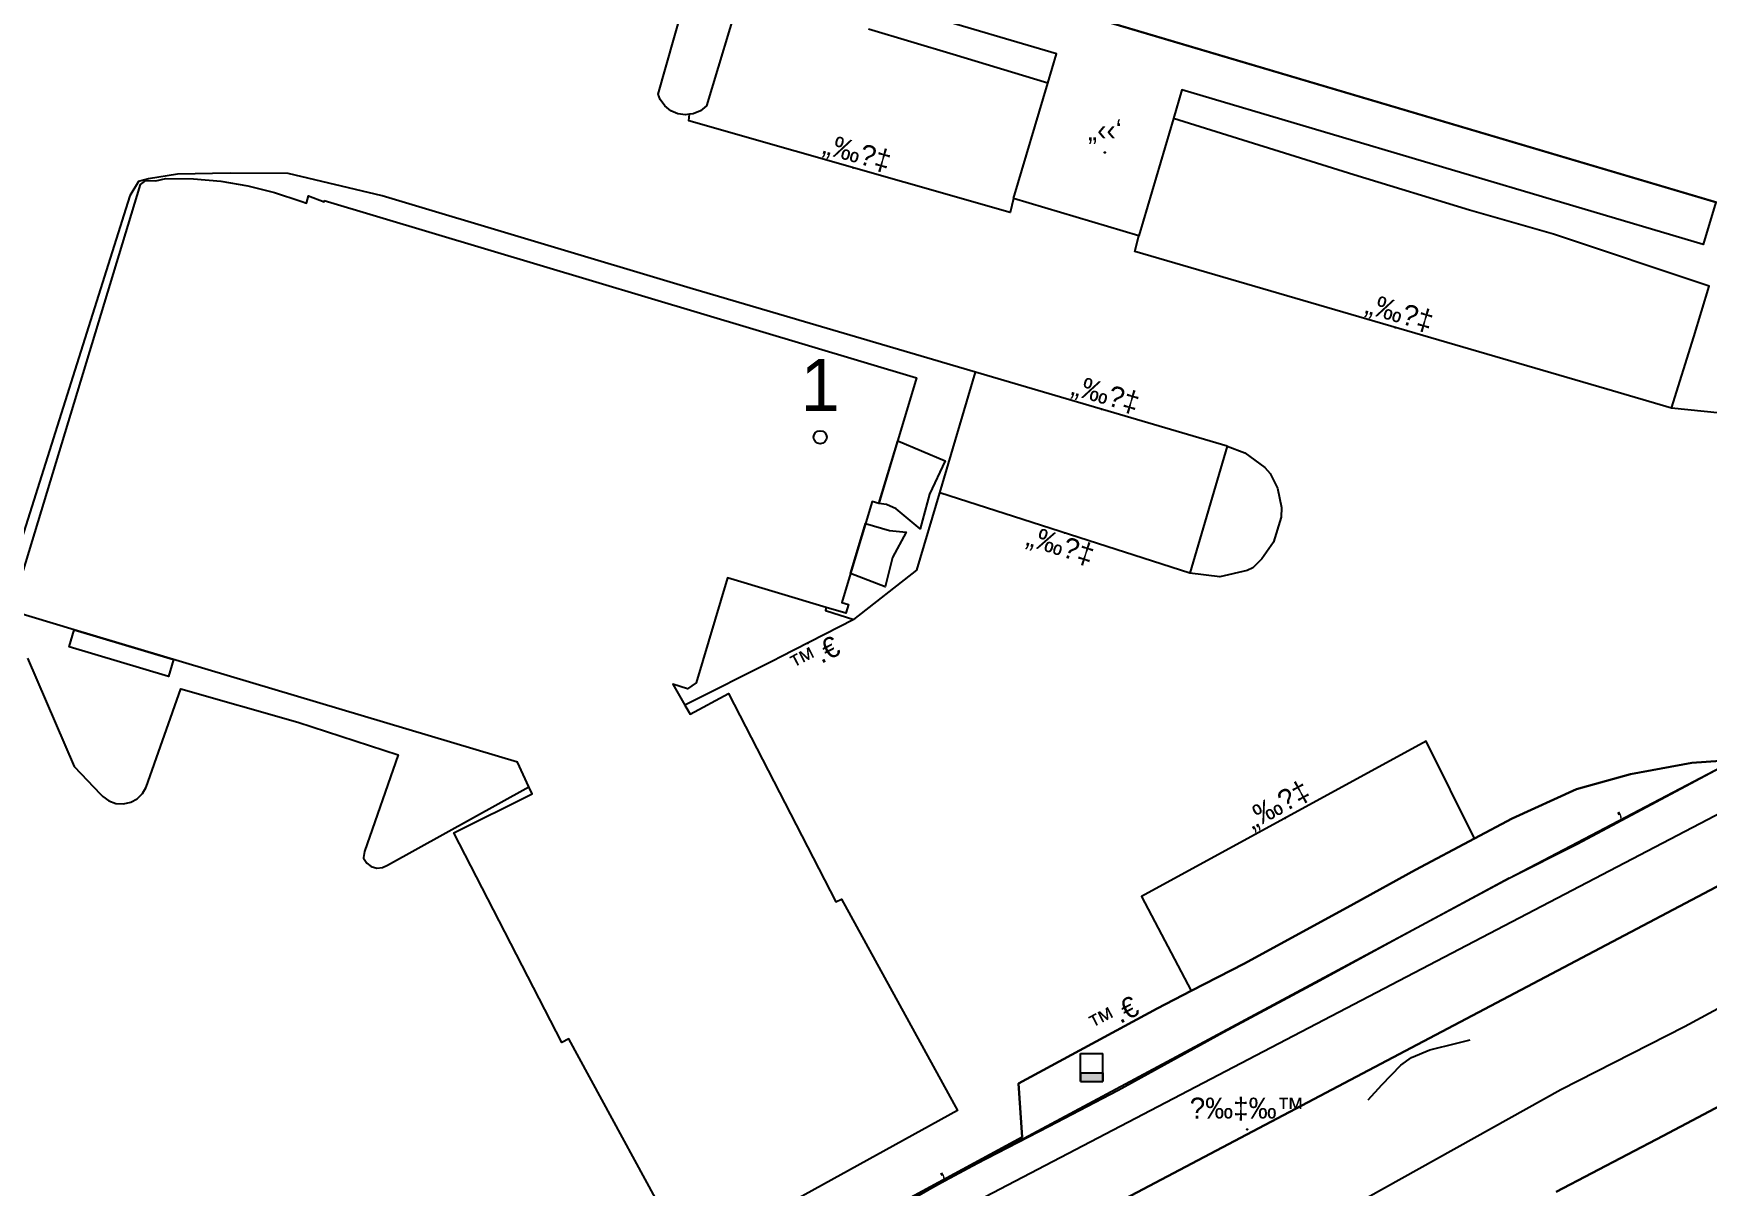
# Model space of a CAD drawing. Header units: metres. Extents: x 218299 to 220222, y 572714 to 574340.
# Drawn here: x 219679.5 to 219743.6, y 573611 to 573655.2 of the extents above; entities that cross this region are included whole.
import ezdxf
from ezdxf.enums import TextEntityAlignment as Align

# ---------------------------------------------------------------- set-up
doc = ezdxf.new("R2010")
doc.units = ezdxf.units.M
doc.header["$MEASUREMENT"] = 0
for name, color, linetype in [('1602', 44, 'Continuous'), ('1603', 44, 'Continuous'), ('6011', 10, 'Continuous'), ('A_POINTS', 2, 'Continuous'), ('M2200', 253, 'Continuous'), ('M2207', 253, 'Continuous'), ('M2401', 7, 'Continuous'), ('M2404', 7, 'Continuous'), ('M2408', 253, 'Continuous'), ('M2430', 253, 'Continuous'), ('M2601', 253, 'Continuous'), ('M2602', 253, 'Continuous'), ('M2802', 253, 'Continuous'), ('M5235', 253, 'Continuous')]:
    doc.layers.add(name, color=color, linetype=linetype)
doc.styles.add('HEBTXT', font='HEBTXT')
doc.styles.add('MAVAT_HEBTXT', font='HEBTXT')

# ---------------------------------------------------------------- blocks, each defined once
blk = doc.blocks.new('1603')
at = {"layer": 'A_POINTS'}
blk.add_circle((0, 0), 0.25, dxfattribs=at)
at = {"color": 0, "style": 'HEBTXT'}
blk.add_attdef('PARCEL_NUM', text='', height=2, dxfattribs=at).set_placement((0, 1), align=Align.CENTER)
at = {"color": 0, "style": 'HEBTXT', "flags": 1}
blk.add_attdef('LOT_NUM', text='', height=2, dxfattribs=at).set_placement((0, -2.5), align=Align.CENTER)
blk = doc.blocks.new('M2802')
blk.add_circle((0, 0), 0.025)
at = {"style": 'MAVAT_HEBTXT'}
blk.add_attdef('NAME', text='', height=0.8, dxfattribs=at).set_placement((0, 1.59), align=Align.MIDDLE)
blk = doc.blocks.new('M2404')
blk.add_circle((0, 0), 0.025)
at = {"style": 'MAVAT_HEBTXT'}
blk.add_attdef('NAME', text='', height=0.8, dxfattribs=at).set_placement((0, 1.59), align=Align.MIDDLE)
blk = doc.blocks.new('M2207')
blk.add_circle((0, 0), 0.025)
at = {"style": 'MAVAT_HEBTXT'}
blk.add_attdef('NAME', text='', height=0.8, dxfattribs=at).set_placement((0, 1.59), align=Align.MIDDLE)
blk = doc.blocks.new('M2430')
blk.add_circle((0, 0), 0.025)
at = {"style": 'MAVAT_HEBTXT'}
blk.add_attdef('NAME', text='', height=0.8, dxfattribs=at).set_placement((0, 1.25), align=Align.MIDDLE)
blk = doc.blocks.new('M2601')
blk.add_circle((0, 0), 0.025)
at = {"style": 'MAVAT_HEBTXT'}
blk.add_attdef('NAME', text='', height=0.8, dxfattribs=at).set_placement((0, 1.59), align=Align.MIDDLE)
blk = doc.blocks.new('*U89')
at = {"linetype": 'Continuous'}
for p, q in [((-0.85, 0), (-0.85, -0.66)), ((0.85, 0), (0.85, -0.66))]:
    blk.add_line(p, q, dxfattribs=at)
blk.add_solid([(-0.85, 0), (-0.85, -0.66), (0.85, -0.66)], dxfattribs=at)
at = {"linetype": 'Continuous', "extrusion": (0, 0, -1)}
blk.add_solid([(0.85, 0), (-0.85, 0), (-0.85, -0.66)], dxfattribs=at)
blk = doc.blocks.new('M5235')
for points in [[(-0.85, 1.47), (0.85, 1.47)], [(-0.85, -0.66), (-0.85, 1.47)], [(0.85, -0.66), (0.85, 1.47)], [(-0.85, 0), (0.85, 0)], [(-0.85, -0.66), (0.85, -0.66)]]:
    blk.add_lwpolyline(points)
at = {"linetype": 'Continuous'}
blk.add_blockref('*U89', (0, 0), dxfattribs=at)
at = {"style": 'MAVAT_HEBTXT', "flags": 1}
for tag, p in [('MARK', (0, 2.72)), ('HEIGHT', (0, -1.92)), ('NAME', (0, -4.48))]:
    blk.add_attdef(tag, text='', height=0.8, dxfattribs=at).set_placement(p, align=Align.MIDDLE)
blk = doc.blocks.new('111')
at = {"layer": 'M2200'}
blk.add_polyline3d([(219744.582, 573648.533, 595.807), (219708.965, 573659.095, 595.703), (219708.686, 573659.178, 595.702), (219711.496, 573668.515, 595.807), (219715.642, 573669.968, 595.807), (219735.023, 573664.135, 595.807), (219741.816, 573667.806, 595.807), (219741.816, 573667.806, 595.807), (219743.894, 573663.772, 595.807)], dxfattribs=at)
blk.add_polyline3d([(219690.661, 573648.792, 593.602), (219713.345, 573642.008, 593.707), (219711.904, 573637.189, 595.387), (219711.904, 573637.189, 595.387), (219711.642, 573637.268, 595.492), (219710.818, 573634.51, 595.492), (219710.487, 573633.405, 595.492), (219710.742, 573633.329, 595.492), (219710.64, 573632.989, 595.387), (219709.888, 573633.214, 595.405), (219706.105, 573634.345, 595.492), (219704.905, 573630.331, 595.387), (219704.573, 573630.104, 595.387), (219704.014, 573630.272, 595.387), (219704.47, 573629.475, 595.461), (219704.669, 573629.126, 595.492), (219706.138, 573629.923, 596.332), (219710.256, 573621.948, 597.277), (219710.47, 573622.053, 597.277), (219714.909, 573613.959, 597.382), (219704.605, 573608.282, 597.487), (219700.025, 573616.704, 596.122), (219699.756, 573616.567, 596.122), (219695.631, 573624.586, 596.122), (219698.629, 573626.075, 596.122), (219698.501, 573626.351, 595.597), (219698.501, 573626.351, 595.597), (219698.065, 573627.292, 593.812), (219681.094, 573632.358, 593.996), (219678.675, 573633.08, 594.022), (219683.625, 573649.398, 594.18), (219683.829, 573649.559, 594.18), (219684.215, 573649.543, 594.075), (219684.599, 573649.638, 594.075), (219685.653, 573649.622, 594.075), (219686.702, 573649.526, 594.075), (219687.742, 573649.351, 594.075), (219688.765, 573649.098, 594.075), (219689.766, 573648.768, 594.075), (219689.991, 573648.682, 594.075), (219690.059, 573648.97, 594.022), (219690.665, 573648.742, 594.075)], close=True, dxfattribs=at)
at = {"layer": 'M2207'}
for points in [[(219708.965, 573659.095, 594.18), (219743.94, 573648.724, 594.18), (219743.459, 573647.105, 594.075), (219723.505, 573653.022, 594.18), (219723.179, 573651.923, 594.035), (219721.85, 573647.441, 593.445), (219721.85, 573647.441, 593.445), (219717.059, 573648.861, 593.445), (219717.059, 573648.861, 593.445), (219718.371, 573653.285, 594.032), (219718.701, 573654.398, 594.18), (219708.471, 573657.431, 594.075)], [(219711.904, 573637.189, 592.5), (219712.622, 573639.589, 592.605), (219714.434, 573638.827, 592.29), (219713.838, 573637.553, 592.342), (219713.477, 573636.219, 592.447), (219712.561, 573636.985, 592.5), (219712.192, 573637.154, 592.5), (219712.187, 573637.158, 592.605)], [(219710.818, 573634.51, 592.71), (219711.392, 573636.432, 592.71), (219712.304, 573636.159, 592.552), (219712.947, 573636.09, 592.447), (219712.421, 573635.126, 592.5), (219712.144, 573634, 592.5)], [(219681.094, 573632.358, 592.027), (219684.895, 573631.223, 591.922), (219684.7, 573630.569, 591.397), (219680.898, 573631.703, 591.397)]]:
    blk.add_polyline3d(points, close=True, dxfattribs=at)
at = {"layer": 'M2401'}
for points in [[(219718.371, 573653.285, 590.557), (219714.749, 573654.378, 590.557), (219711.506, 573655.343, 590.557)], [(219706.644, 573656.863, 590.557), (219705.299, 573652.409, 590.557), (219705.067, 573652.225, 590.557), (219704.794, 573652.109, 590.557), (219704.653, 573652.09, 590.557), (219704.5, 573652.07, 590.557), (219704.207, 573652.111, 590.557), (219703.935, 573652.228, 590.557), (219703.704, 573652.414, 590.557), (219703.53, 573652.654, 590.557), (219703.448, 573652.855, 590.557), (219704.376, 573656.145, 590.557)], [(219751.639, 573649.494, 590.872), (219748.679, 573648.039, 590.872), (219746.671, 573646.981, 590.872), (219745.7, 573646.47, 590.872), (219747.924, 573642.101, 590.872), (219747.745, 573641.859, 590.872), (219747.531, 573641.646, 590.872), (219746.99, 573641.345, 590.872), (219745.513, 573640.826, 590.872), (219744.585, 573640.649, 590.872), (219744.12, 573640.648, 590.872), (219742.248, 573640.843, 590.872), (219743.098, 573643.574, 590.872), (219743.69, 573645.507, 590.872), (219737.728, 573647.506, 590.872), (219734.513, 573648.414, 590.872), (219730.086, 573649.775, 590.872), (219723.179, 573651.923, 590.872)], [(219709.888, 573633.214, 590.505), (219709.855, 573633.1, 590.505), (219710.936, 573632.747, 590.505), (219713.35, 573634.644, 590.505), (219714.228, 573637.598, 590.505), (219715.602, 573642.22, 590.505), (219704.669, 573645.439, 590.505), (219692.888, 573648.963, 590.505), (219689.288, 573649.825, 590.505), (219687.059, 573649.839, 590.505), (219685.041, 573649.796, 590.505), (219683.933, 573649.624, 590.505), (219683.558, 573649.514, 590.505), (219683.219, 573648.968, 590.505), (219678.635, 573634.446, 590.505)], [(219679.301, 573631.271, 590.505), (219681.089, 573627.125, 590.505), (219682.104, 573626.071, 590.505), (219682.191, 573625.977, 590.505), (219682.422, 573625.81, 590.505), (219682.691, 573625.713, 590.505), (219682.976, 573625.695, 590.505), (219683.255, 573625.755, 590.505), (219683.506, 573625.891, 590.505), (219683.71, 573626.09, 590.505), (219683.851, 573626.339, 590.505), (219685.172, 573630.097, 590.505), (219689.654, 573628.819, 590.505), (219693.489, 573627.567, 590.505), (219692.204, 573623.869, 590.505), (219692.165, 573623.637, 590.505), (219692.174, 573623.613, 590.505), (219692.291, 573623.428, 590.505), (219692.467, 573623.298, 590.505), (219692.678, 573623.238, 590.505), (219692.896, 573623.258, 590.505), (219693.092, 573623.354, 590.505), (219698.501, 573626.351, 590.505)], [(219725.238, 573639.391, 590.557), (219725.915, 573639.126, 590.557), (219726.676, 573638.564, 590.557), (219726.887, 573638.346, 590.557), (219727.163, 573637.781, 590.557), (219727.317, 573637.04, 590.557), (219727.302, 573636.672, 590.557), (219727.007, 573635.711, 590.557), (219726.565, 573635.075, 590.557), (219726.216, 573634.725, 590.557), (219726.004, 573634.625, 590.557), (219724.955, 573634.381, 590.557), (219723.799, 573634.529, 590.557)], [(219710.936, 573632.747, 590.4), (219708.118, 573631.306, 590.4), (219707.882, 573631.188, 590.4), (219704.47, 573629.475, 590.4)], [(219747.893, 573616.145, 590.82), (219741.922, 573612.985, 590.82), (219737.836, 573610.841, 590.82)], [(219708.841, 573608.31, 590.82), (219717.387, 573612.932, 590.82), (219717.247, 573614.997, 590.82), (219722.552, 573617.859, 590.82), (219723.858, 573618.534, 590.82), (219725.9, 573619.59, 590.82), (219730.078, 573621.866, 590.82), (219732.446, 573623.176, 590.82), (219734.699, 573624.368, 590.82), (219736.15, 573625.135, 590.82), (219738.604, 573626.258, 590.82), (219740.678, 573626.83, 590.82), (219743.029, 573627.261, 590.82), (219744.665, 573627.377, 590.82)]]:
    blk.add_polyline3d(points, dxfattribs=at)
at = {"layer": 'M2404'}
for points in [[(219718.371, 573653.285, 590.557), (219714.749, 573654.378, 590.557), (219711.506, 573655.343, 590.557)], [(219706.644, 573656.863, 590.557), (219705.299, 573652.409, 590.557), (219705.067, 573652.225, 590.557), (219704.794, 573652.109, 590.557), (219704.653, 573652.09, 590.557), (219704.5, 573652.07, 590.557), (219704.207, 573652.111, 590.557), (219703.935, 573652.228, 590.557), (219703.704, 573652.414, 590.557), (219703.53, 573652.654, 590.557), (219703.448, 573652.855, 590.557), (219704.376, 573656.145, 590.557)], [(219751.639, 573649.494, 590.872), (219748.679, 573648.039, 590.872), (219746.671, 573646.981, 590.872), (219745.7, 573646.47, 590.872), (219747.924, 573642.101, 590.872), (219747.745, 573641.859, 590.872), (219747.531, 573641.646, 590.872), (219746.99, 573641.345, 590.872), (219745.513, 573640.826, 590.872), (219744.585, 573640.649, 590.872), (219744.12, 573640.648, 590.872), (219742.248, 573640.843, 590.872), (219743.098, 573643.574, 590.872), (219743.69, 573645.507, 590.872), (219737.728, 573647.506, 590.872), (219734.513, 573648.414, 590.872), (219730.086, 573649.775, 590.872), (219723.179, 573651.923, 590.872)], [(219709.888, 573633.214, 590.505), (219709.855, 573633.1, 590.505), (219710.936, 573632.747, 590.505), (219713.35, 573634.644, 590.505), (219714.228, 573637.598, 590.505), (219715.602, 573642.22, 590.505), (219704.669, 573645.439, 590.505), (219692.888, 573648.963, 590.505), (219689.288, 573649.825, 590.505), (219687.059, 573649.839, 590.505), (219685.041, 573649.796, 590.505), (219683.933, 573649.624, 590.505), (219683.558, 573649.514, 590.505), (219683.219, 573648.968, 590.505), (219678.635, 573634.446, 590.505)], [(219679.301, 573631.271, 590.505), (219681.089, 573627.125, 590.505), (219682.104, 573626.071, 590.505), (219682.191, 573625.977, 590.505), (219682.422, 573625.81, 590.505), (219682.691, 573625.713, 590.505), (219682.976, 573625.695, 590.505), (219683.255, 573625.755, 590.505), (219683.506, 573625.891, 590.505), (219683.71, 573626.09, 590.505), (219683.851, 573626.339, 590.505), (219685.172, 573630.097, 590.505), (219689.654, 573628.819, 590.505), (219693.489, 573627.567, 590.505), (219692.204, 573623.869, 590.505), (219692.165, 573623.637, 590.505), (219692.174, 573623.613, 590.505), (219692.291, 573623.428, 590.505), (219692.467, 573623.298, 590.505), (219692.678, 573623.238, 590.505), (219692.896, 573623.258, 590.505), (219693.092, 573623.354, 590.505), (219698.501, 573626.351, 590.505)], [(219725.238, 573639.391, 590.557), (219725.915, 573639.126, 590.557), (219726.676, 573638.564, 590.557), (219726.887, 573638.346, 590.557), (219727.163, 573637.781, 590.557), (219727.317, 573637.04, 590.557), (219727.302, 573636.672, 590.557), (219727.007, 573635.711, 590.557), (219726.565, 573635.075, 590.557), (219726.216, 573634.725, 590.557), (219726.004, 573634.625, 590.557), (219724.955, 573634.381, 590.557), (219723.799, 573634.529, 590.557)], [(219710.936, 573632.747, 590.4), (219708.118, 573631.306, 590.4), (219707.882, 573631.188, 590.4), (219704.47, 573629.475, 590.4)], [(219744.665, 573627.377, 589.98), (219743.029, 573627.261, 589.98), (219740.678, 573626.83, 589.98), (219738.604, 573626.258, 589.98), (219736.15, 573625.135, 589.98), (219734.699, 573624.368, 589.98), (219732.446, 573623.176, 589.98), (219730.078, 573621.866, 589.98), (219725.9, 573619.59, 589.98), (219723.858, 573618.534, 589.98), (219722.552, 573617.859, 589.98), (219717.247, 573614.997, 589.98), (219717.387, 573612.932, 589.98), (219708.841, 573608.31, 589.98)], [(219737.836, 573610.841, 589.98), (219741.922, 573612.985, 589.98), (219747.893, 573616.145, 589.98)]]:
    blk.add_polyline3d(points, dxfattribs=at)
at = {"layer": 'M2408'}
for points in [[(219725.238, 573639.391, 590.505), (219723.799, 573634.529, 590.505)], [(219755.429, 573624.791, 590.82), (219755.475, 573624.468, 590.82), (219755.448, 573624.235, 590.82), (219755.438, 573624.183, 590.82), (219755.4, 573624.085, 590.82), (219755.344, 573623.994, 590.82), (219755.212, 573623.818, 590.82), (219754.977, 573623.504, 590.82), (219754.839, 573623.368, 590.82), (219754.335, 573622.953, 590.82), (219751.172, 573621.523, 590.82), (219747.183, 573619.554, 590.82), (219742.747, 573617.164, 590.82), (219738.009, 573614.745, 590.82), (219729.929, 573610.242, 590.82), (219720.859, 573605.147, 590.82), (219713.049, 573601.049, 590.82), (219705.585, 573596.892, 590.82), (219704.183, 573596.111, 590.82), (219694.281, 573591.567, 590.82), (219692.806, 573591.957, 590.82), (219691.17, 573595.876, 590.82)]]:
    blk.add_polyline3d(points, dxfattribs=at)
at = {"layer": 'M2430'}
for points in [[(219717.059, 573648.861, 590.452), (219716.92, 573648.332, 590.452), (219704.622, 573651.838, 590.452), (219704.653, 573652.09, 590.452)], [(219742.248, 573640.843, 590.557), (219739.769, 573641.564, 590.557), (219721.697, 573646.836, 590.557), (219721.85, 573647.441, 590.557)], [(219725.238, 573639.391, 590.4), (219715.602, 573642.22, 590.295)], [(219723.799, 573634.529, 590.295), (219714.228, 573637.598, 590.295)], [(219734.699, 573624.368, 590.557), (219732.85, 573628.1, 590.557), (219721.958, 573622.144, 590.347), (219723.858, 573618.534, 590.242)]]:
    blk.add_polyline3d(points, dxfattribs=at)
at = {"layer": 'M2601'}
for points in [[(219736.028, 573622.846, 591.652), (219738.652, 573624.169, 591.652), (219744.665, 573627.377, 591.66)], [(219736.028, 573622.846, 591.652), (219731.865, 573620.607, 591.652), (219728.78, 573618.92, 591.652), (219725.095, 573616.938, 591.442), (219721.056, 573614.72, 591.442), (219718.388, 573613.334, 591.442), (219715.255, 573611.713, 591.442), (219714.444, 573611.275, 591.406), (219714.444, 573611.275, 591.406), (219714.443, 573611.275, 591.405), (219710.703, 573609.122, 591.232), (219703.078, 573605.04, 591.022), (219697.863, 573602.308, 591.022), (219692.949, 573599.545, 590.925)]]:
    blk.add_polyline3d(points, dxfattribs=at)
at = {"layer": 'M2602'}
blk.add_polyline3d([(219730.628, 573614.368, 591.66), (219731.161, 573614.944, 591.703), (219731.883, 573615.694, 591.756), (219732.29, 573615.99, 591.765), (219732.996, 573616.286, 591.746), (219734.024, 573616.532, 591.687), (219734.533, 573616.664, 591.66)], dxfattribs=at)
at = {"layer": 'M2802'}
for points in [[(219747.183, 573619.554, 590.662), (219742.747, 573617.164, 590.662), (219738.009, 573614.745, 590.452), (219729.929, 573610.242, 590.242)], [(219692.865, 573599.388, 589.665), (219714.444, 573611.275, 590.19), (219714.444, 573611.275, 590.295), (219736.028, 573622.846, 590.505), (219744.665, 573627.377, 590.82)]]:
    blk.add_polyline3d(points, dxfattribs=at)
at = {"layer": 'M2207'}
ref = blk.add_blockref('M2207', (219720.552, 573650.625), dxfattribs=dict(at, xscale=0.5, yscale=0.5, zscale=0.5))
ref.add_attrib('NAME', '„‹‹‘', dxfattribs={"layer": '0', "height": 0.8, "style": 'MAVAT_HEBTXT'}).set_placement((219720.552, 573651.421), align=Align.MIDDLE)
at = {"layer": 'M2404'}
ref = blk.add_blockref('M2404', (219709.182, 573631.85), dxfattribs=dict(at, xscale=0.5, yscale=0.5, zscale=0.5))
ref.add_attrib('NAME', '™.€', dxfattribs={"layer": '0', "height": 0.8, "rotation": 27.07191, "style": 'MAVAT_HEBTXT'}).set_placement((219709.432, 573631.36), align=Align.MIDDLE)
ref = blk.add_blockref('M2404', (219721.126, 573617.089), dxfattribs=dict(at, xscale=0.5, yscale=0.5, zscale=0.5))
ref.add_attrib('NAME', '™.€', dxfattribs={"layer": '0', "height": 0.8, "rotation": 27.07191, "style": 'MAVAT_HEBTXT'}).set_placement((219720.876, 573617.579), align=Align.MIDDLE)
at = {"layer": 'M2430'}
ref = blk.add_blockref('M2430', (219710.911, 573650.045), dxfattribs=dict(at, xscale=0.5, yscale=0.5, zscale=0.5))
ref.add_attrib('NAME', '„‰\x90‡', dxfattribs={"layer": '0', "height": 0.8, "rotation": 344.08955, "style": 'MAVAT_HEBTXT'}).set_placement((219711.062, 573650.574), align=Align.MIDDLE)
ref = blk.add_blockref('M2430', (219731.673, 573643.926), dxfattribs=dict(at, xscale=0.5, yscale=0.5, zscale=0.5))
ref.add_attrib('NAME', '„‰\x90‡', dxfattribs={"layer": '0', "height": 0.8, "rotation": 343.73695, "style": 'MAVAT_HEBTXT'}).set_placement((219731.827, 573644.454), align=Align.MIDDLE)
ref = blk.add_blockref('M2430', (219720.42, 573640.806), dxfattribs=dict(at, xscale=0.5, yscale=0.5, zscale=0.5))
ref.add_attrib('NAME', '„‰\x90‡', dxfattribs={"layer": '0', "height": 0.8, "rotation": 343.63849, "style": 'MAVAT_HEBTXT'}).set_placement((219720.575, 573641.334), align=Align.MIDDLE)
ref = blk.add_blockref('M2430', (219719.014, 573636.063), dxfattribs=dict(at, xscale=0.5, yscale=0.5, zscale=0.5))
ref.add_attrib('NAME', '„‰\x90‡', dxfattribs={"layer": '0', "height": 0.8, "rotation": 342.21854, "style": 'MAVAT_HEBTXT'}).set_placement((219718.846, 573635.54), align=Align.MIDDLE)
ref = blk.add_blockref('M2430', (219727.441, 573625.142), dxfattribs=dict(at, xscale=0.5, yscale=0.5, zscale=0.5))
ref.add_attrib('NAME', '„‰\x90‡', dxfattribs={"layer": '0', "height": 0.8, "rotation": 28.66862, "style": 'MAVAT_HEBTXT'}).set_placement((219727.177, 573625.625), align=Align.MIDDLE)
at = {"layer": 'M2601'}
ref = blk.add_blockref('M2601', (219740.362, 573625.082), dxfattribs=dict(at, xscale=0.5, yscale=0.5, zscale=0.5))
ref.add_attrib('NAME', '‚', dxfattribs={"layer": '0', "height": 0.8, "rotation": 28.08481, "style": 'MAVAT_HEBTXT'}).set_placement((219740.103, 573625.567), align=Align.MIDDLE)
ref = blk.add_blockref('M2601', (219714.444, 573611.275), dxfattribs=dict(at, xscale=0.5, yscale=0.5, zscale=0.5))
ref.add_attrib('NAME', '‚', dxfattribs={"layer": '0', "height": 0.8, "rotation": 28.90998, "style": 'MAVAT_HEBTXT'}).set_placement((219714.178, 573611.757), align=Align.MIDDLE)
at = {"layer": 'M2802'}
ref = blk.add_blockref('M2802', (219725.998, 573613.236, 590.4), dxfattribs=dict(at, xscale=0.5, yscale=0.5, zscale=0.5))
ref.add_attrib('NAME', '\x8d‰‡‰™', dxfattribs={"layer": '0', "height": 0.8, "style": 'MAVAT_HEBTXT'}).set_placement((219725.998, 573614.032, 590.4), align=Align.MIDDLE)
at = {"layer": 'M5235', "xscale": 0.5, "yscale": 0.5, "zscale": 0.5}
blk.add_blockref('M5235', (219720.049, 573615.401, 590.19), dxfattribs=at)

msp = doc.modelspace()

# ---------------------------------------------------------------- linework, layer by layer
at = {"layer": '1602'}
msp.add_lwpolyline([(219666.615, 573598.715), (219652.771, 573628.831), (219649.029, 573636.97), (219643.6402, 573648.6798), (219643.462, 573649.067), (219664.7445, 573656.5514), (219753.3065, 573689.0645), (219755.4634, 573684.6636), (219775.2246, 573645.4677), (219777.725, 573640.3131), (219757.2536, 573629.5205), (219680.0108, 573588.7976), (219672.868, 573585.113), (219670.898, 573589.396), (219670.785, 573589.642)], close=True, dxfattribs=at)
msp.add_lwpolyline([(219743.6967, 573589.5668), (219711.2794, 573572.3114), (219618.0482, 573522.7224), (219617.1515, 573533.9595), (219616.1549, 573544.8885), (219616.528, 573554.751), (219672.868, 573585.113), (219680.0108, 573588.7976), (219757.2536, 573629.5205)], dxfattribs=at)
at = {"layer": '6011'}
msp.add_lwpolyline([(219236.5402, 573250.4558), (219238.09, 573251.72), (219304.51, 573328.28), (219385.92, 573422.12), (219508.42, 573502.03), (219655.9162, 573579.3134), (219780.2904, 573644.2453), (219926.8704, 573711.1294)], dxfattribs=at)

# ---------------------------------------------------------------- block references
msp.add_blockref('111', (0, 0))
at = {"layer": '1603'}
msp.add_blockref('1603', (219709.6518, 573639.7267), dxfattribs=at).add_auto_attribs({'PARCEL_NUM': '1'})

doc.saveas('drawing.dxf')
